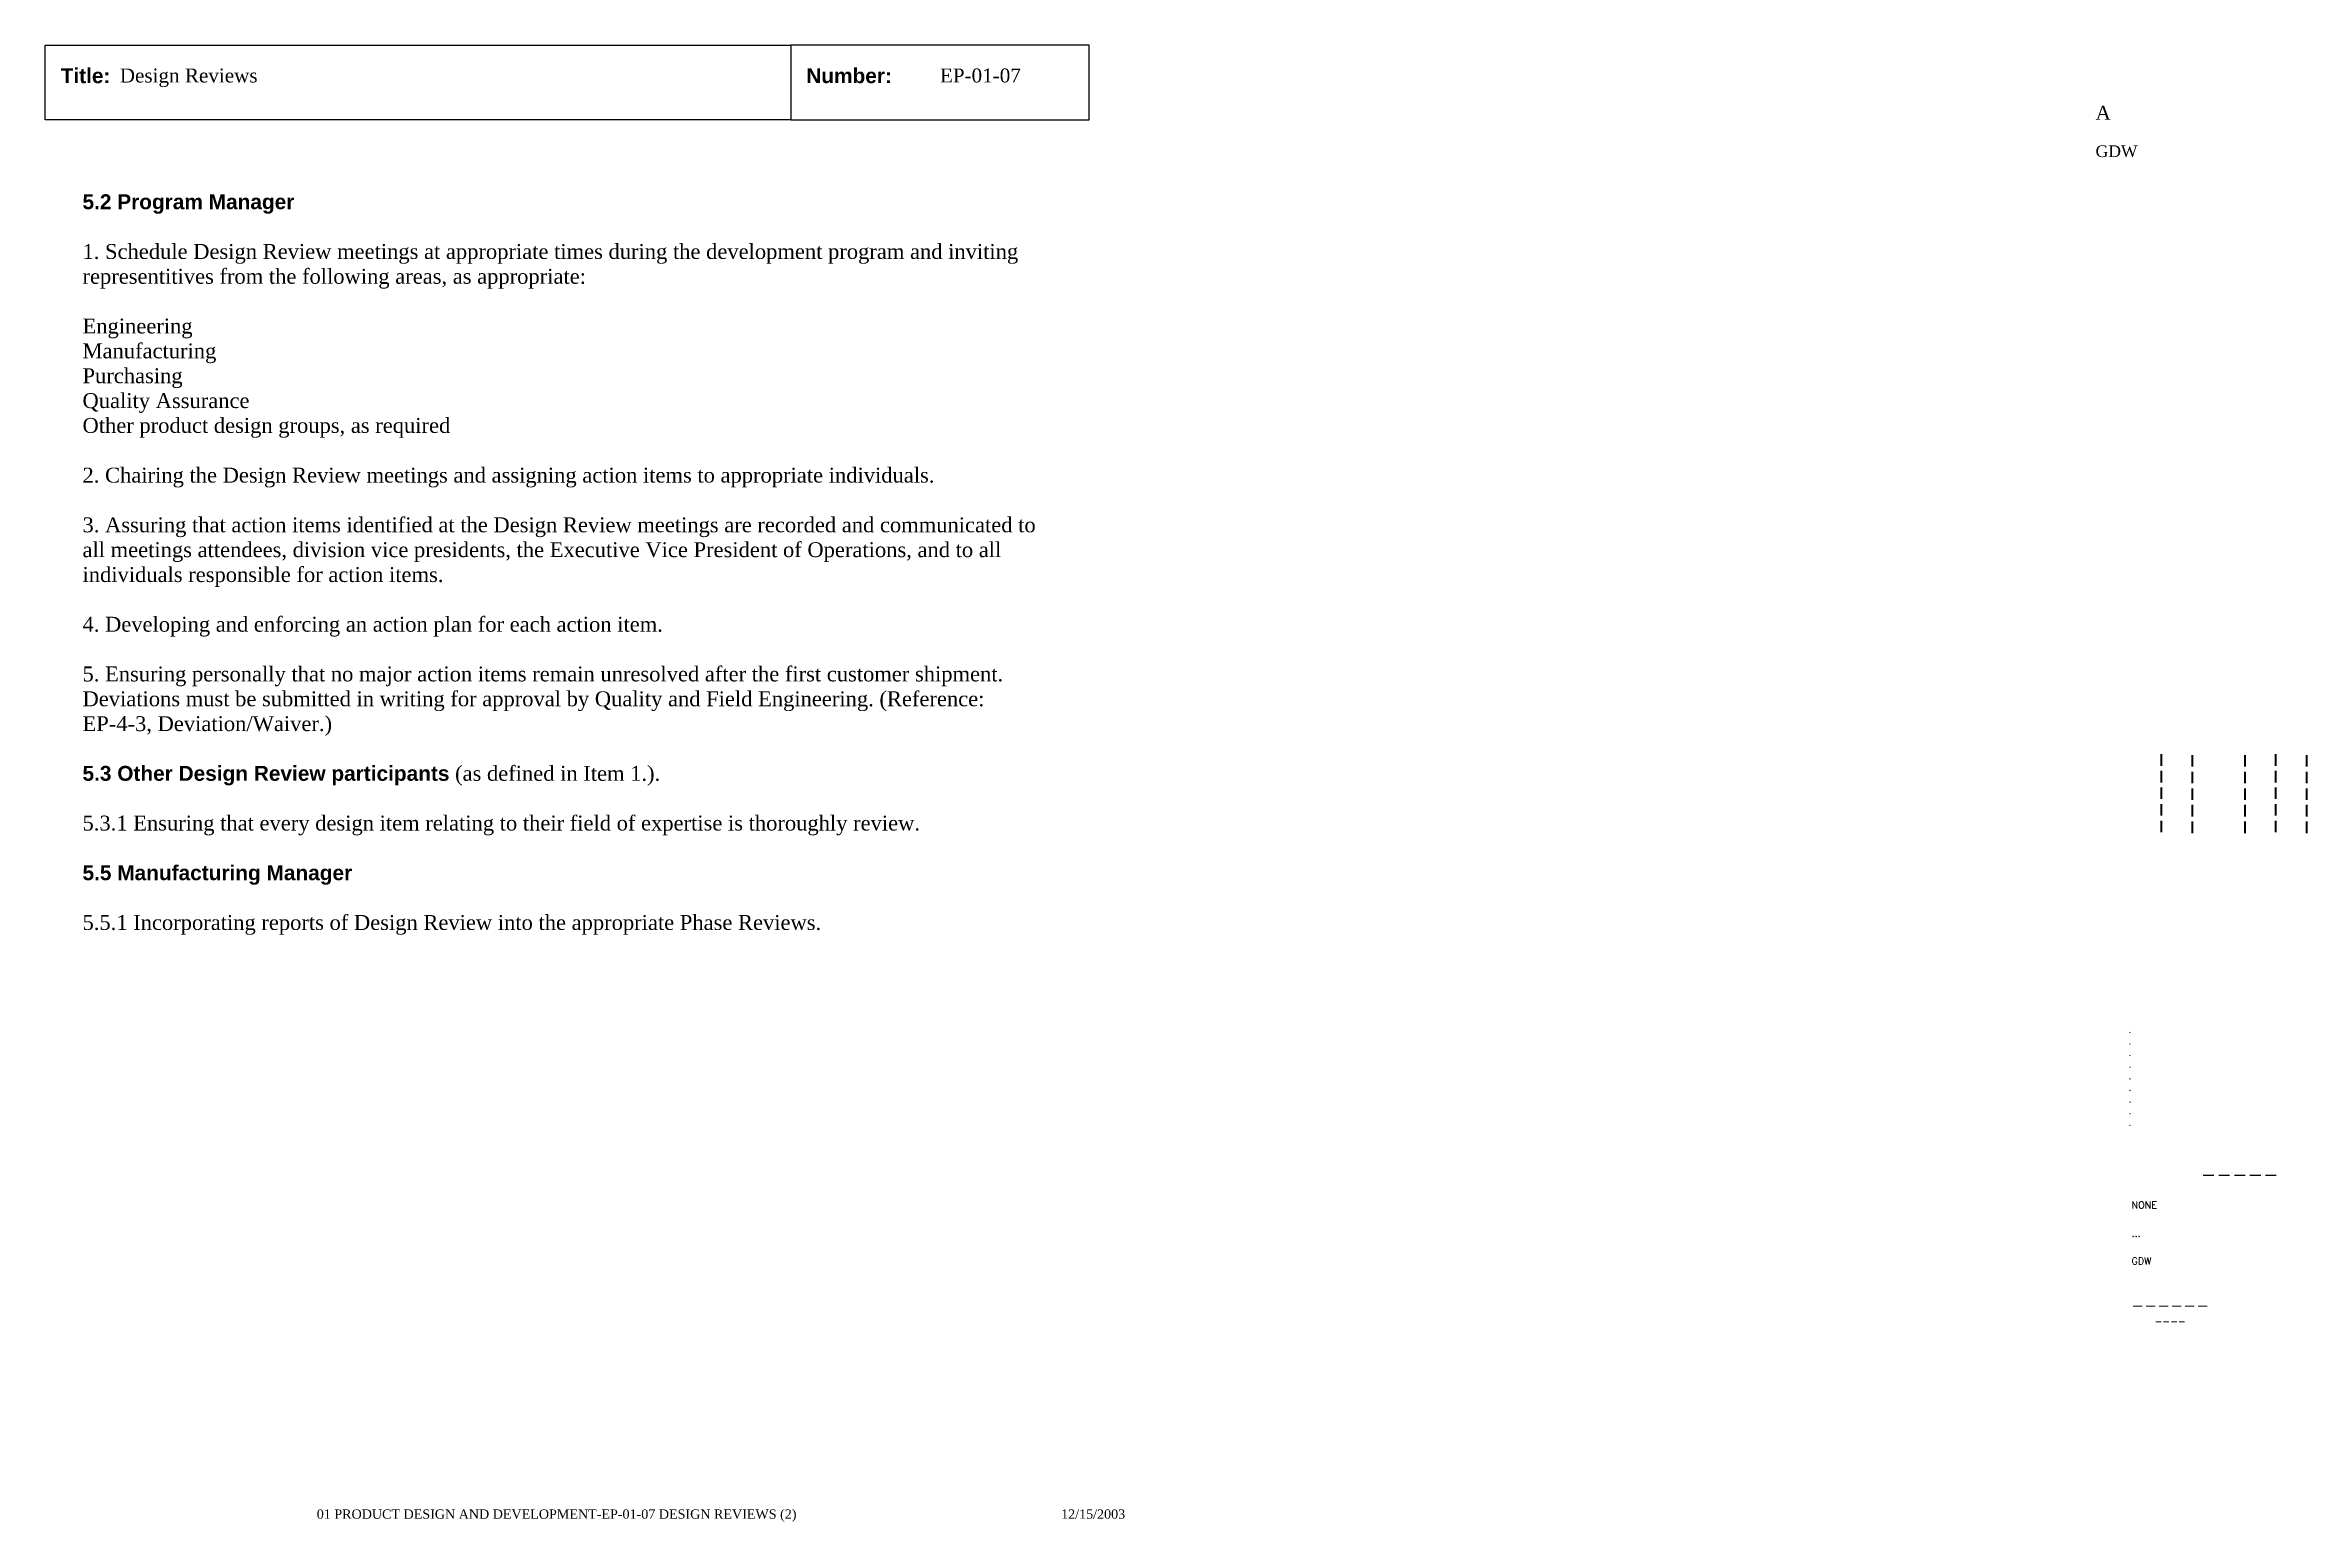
# Paper-space layout 'EP-01-07 Design Reviews (2)' of a CAD drawing. Header units: inches. Extents: x 1 to 31.3, y 0.2 to 20.
import ezdxf
from ezdxf.enums import TextEntityAlignment as Align

# ---------------------------------------------------------------- set-up
doc = ezdxf.new("R2010")
doc.units = ezdxf.units.IN
doc.header["$MEASUREMENT"] = 0
doc.layers.add('TitleBlock_Attributes', color=40, linetype='Continuous', plot=False)
doc.layers.add('TitleBlock_Atts_Print', color=1, linetype='Continuous')
doc.styles.get("Standard").update_dxf_attribs({"font": 'simplex.shx'})
doc.styles.add('style1', font='TIMES.TTF')
doc.styles.add('styleAtt', font='TIMES.TTF')
doc.styles.add('TBBIGTEXT', font='complex.shx')

# ---------------------------------------------------------------- blocks, each defined once
blk = doc.blocks.new('Test1')
at = {"layer": 'TitleBlock_Attributes', "style": 'TBBIGTEXT', "width": 0.8}
for tag, p, height in [('SideLine1', (29.492, 9.408), 0.25), ('SideLine2', (29.906, 9.396), 0.25), ('SideLine3', (30.612, 9.396), 0.25), ('SideLine4', (31.026, 9.408), 0.25), ('SideLine5', (31.44, 9.396), 0.25), ('File-Layout', (28.803, 3.641), 0.125)]:
    blk.add_attdef(tag, p, '', height=height, rotation=90, dxfattribs=at)
at = {"layer": 'TitleBlock_Attributes'}
for tag, p, height in [('REV1', (28.947, 6.754), 0.0625), ('REV2', (28.947, 6.598), 0.0625), ('REV3', (28.947, 6.442), 0.0625), ('REV4', (28.947, 6.286), 0.0625), ('REV5', (28.947, 6.13), 0.0625), ('REV6', (28.947, 5.974), 0.0625), ('REV7', (28.947, 5.818), 0.0625), ('REV8', (28.947, 5.662), 0.0625), ('REV9', (28.947, 5.506), 0.0625), ('SCALE', (28.983, 4.394), 0.0938), ('INCHARGE', (28.983, 4.016), 0.0938), ('DRW', (28.983, 3.641), 0.0938)]:
    blk.add_attdef(tag, p, '', height=height, dxfattribs=at)
at = {"layer": 'TitleBlock_Attributes', "style": 'TBBIGTEXT'}
for tag, height, p in [('PROJNUM', 0.188, (30.434, 4.761)), ('DWG_NUM', 0.156, (31.168, 4.127)), ('CUSTOMER', 0.156, (29.501, 3.017)), ('LOCATION', 0.0938, (29.501, 2.835)), ('DESC_1', 0.188, (29.501, 2.412)), ('DESC_2', 0.188, (29.501, 2.1)), ('DESC_3', 0.188, (29.501, 1.787))]:
    blk.add_attdef(tag, text='', height=height, dxfattribs=at).set_placement(p, align=Align.CENTER)
at = {"layer": 'TitleBlock_Attributes'}
blk.add_attdef('DRW_DATE', text='', height=0.0938, dxfattribs=at).set_placement((31.149, 3.648), align=Align.CENTER)

psp = doc.layouts.new('EP-01-07 Design Reviews (2)')

# ---------------------------------------------------------------- linework, layer by layer
for points in [[(1, 20), (11, 20), (11, 19), (1, 19)], [(11, 19), (15, 19), (15, 20), (11, 20)]]:
    psp.add_lwpolyline(points, close=True)

# ---------------------------------------------------------------- block references
ref = psp.add_blockref('Test1', (0, 0))
ref.add_attrib('CUSTOMER', '------', dxfattribs={"layer": 'TitleBlock_Attributes', "height": 0.1562, "style": 'TBBIGTEXT'}).set_placement((29.501, 3.017), align=Align.CENTER)
ref.add_attrib('LOCATION', '----', dxfattribs={"layer": 'TitleBlock_Attributes', "height": 0.0938, "style": 'TBBIGTEXT'}).set_placement((29.501, 2.835), align=Align.CENTER)
ref.add_attrib('DESC_1', 'Design Reviews', (2, 19.5), dxfattribs={"layer": 'TitleBlock_Atts_Print', "height": 0.1875, "style": 'styleAtt'})
ref.add_attrib('DESC_2', 'EP-01-07', (13, 19.5), dxfattribs={"layer": 'TitleBlock_Atts_Print', "height": 0.1875, "style": 'styleAtt'})
ref.add_attrib('DESC_3', 'A', (28.5, 19), dxfattribs={"layer": 'TitleBlock_Attributes', "height": 0.188, "style": 'styleAtt'})
ref.add_attrib('PROJNUM', '-----', dxfattribs={"layer": 'TitleBlock_Attributes', "height": 0.1875, "style": 'TBBIGTEXT'}).set_placement((30.434, 4.761), align=Align.CENTER)
ref.add_attrib('DWG_NUM', 'GDW', (28.5, 18.5), dxfattribs={"layer": 'TitleBlock_Attributes', "height": 0.1562, "style": 'styleAtt'})
ref.add_attrib('DRW_DATE', '12/15/2003', dxfattribs={"layer": 'TitleBlock_Atts_Print', "height": 0.125, "style": 'styleAtt'}).set_placement((15.055, 0.232), align=Align.CENTER)
ref.add_attrib('DRW', 'GDW', (28.983, 3.641), dxfattribs={"layer": 'TitleBlock_Attributes', "height": 0.0938})
ref.add_attrib('INCHARGE', '...', (28.983, 4.016), dxfattribs={"layer": 'TitleBlock_Attributes', "height": 0.0938})
ref.add_attrib('SCALE', 'NONE', (28.983, 4.394), dxfattribs={"layer": 'TitleBlock_Attributes', "height": 0.0938})
ref.add_attrib('REV1', '.', (28.947, 6.754), dxfattribs={"layer": 'TitleBlock_Attributes', "height": 0.0625})
ref.add_attrib('REV2', '.', (28.947, 6.598), dxfattribs={"layer": 'TitleBlock_Attributes', "height": 0.0625})
ref.add_attrib('REV3', '.', (28.947, 6.442), dxfattribs={"layer": 'TitleBlock_Attributes', "height": 0.0625})
ref.add_attrib('REV4', '.', (28.947, 6.286), dxfattribs={"layer": 'TitleBlock_Attributes', "height": 0.0625})
ref.add_attrib('REV5', '.', (28.947, 6.13), dxfattribs={"layer": 'TitleBlock_Attributes', "height": 0.0625})
ref.add_attrib('REV6', '.', (28.947, 5.974), dxfattribs={"layer": 'TitleBlock_Attributes', "height": 0.0625})
ref.add_attrib('REV7', '.', (28.947, 5.818), dxfattribs={"layer": 'TitleBlock_Attributes', "height": 0.0625})
ref.add_attrib('REV8', '.', (28.947, 5.662), dxfattribs={"layer": 'TitleBlock_Attributes', "height": 0.0625})
ref.add_attrib('REV9', '.', (28.947, 5.506), dxfattribs={"layer": 'TitleBlock_Attributes', "height": 0.0625})
ref.add_attrib('SideLine1', '-----', (29.492, 9.408), dxfattribs={"layer": 'TitleBlock_Attributes', "height": 0.25, "rotation": 90, "style": 'TBBIGTEXT', "width": 0.8})
ref.add_attrib('SideLine2', '-----', (29.906, 9.396), dxfattribs={"layer": 'TitleBlock_Attributes', "height": 0.25, "rotation": 90, "style": 'TBBIGTEXT', "width": 0.8})
ref.add_attrib('SideLine3', '-----', (30.612, 9.396), dxfattribs={"layer": 'TitleBlock_Attributes', "height": 0.25, "rotation": 90, "style": 'TBBIGTEXT', "width": 0.8})
ref.add_attrib('SideLine4', '-----', (31.026, 9.408), dxfattribs={"layer": 'TitleBlock_Attributes', "height": 0.25, "rotation": 90, "style": 'TBBIGTEXT', "width": 0.8})
ref.add_attrib('SideLine5', '-----', (31.44, 9.396), dxfattribs={"layer": 'TitleBlock_Attributes', "height": 0.25, "rotation": 90, "style": 'TBBIGTEXT', "width": 0.8})
ref.add_attrib('File-Layout', '01 PRODUCT DESIGN AND DEVELOPMENT-EP-01-07 DESIGN REVIEWS (2)', dxfattribs={"layer": 'TitleBlock_Atts_Print', "height": 0.125, "style": 'styleAtt'}).set_placement((7.859, 0.232), align=Align.CENTER)

# ---------------------------------------------------------------- texts
at = {"color": 5, "char_height": 0.2, "width": 2, "attachment_point": 1, "line_spacing_factor": 1.5, "style": 'style1'}
for s, insert in [('{\\fArial|b1|i0|c0|p34;Title:}', (1.207, 19.691)), ('{\\fArial|b1|i0|c0|p34;Number:}', (11.207, 19.691))]:
    psp.add_mtext(s, dxfattribs=dict(at, insert=insert))
at = {"color": 5, "insert": (1.5, 18), "char_height": 0.2, "width": 13, "attachment_point": 1, "style": 'style1'}
psp.add_mtext('{\\fArial|b1|i0|c0|p34;5.2 Program Manager\\P\\P}1. Schedule Design Review meetings at appropriate times during the development program and inviting representitives from the following areas, as appropriate:\\P\\PEngineering\\PManufacturing\\PPurchasing\\PQuality Assurance\\POther product design groups, as required\\P\\P2. Chairing the Design Review meetings and assigning action items to appropriate individuals.\\P\\P3. Assuring that action items identified at the Design Review meetings are recorded and communicated to all meetings attendees, division vice presidents, the Executive Vice President of Operations, and to all individuals responsible for action items.\\P\\P4. Developing and enforcing an action plan for each action item.\\P\\P5. Ensuring personally that no major action items remain unresolved after the first customer shipment. Deviations must be submitted in writing for approval by Quality and Field Engineering. (Reference: EP-4-3, Deviation/Waiver.)\\P\\P{\\fArial|b1|i0|c0|p34;5.3 Other Design Review participants} (as defined in Item 1.).\\P\\P5.3.1 Ensuring that every design item relating to their field of expertise is thoroughly review.\\P\\P{\\fArial|b1|i0|c0|p34;5.5 Manufacturing Manager\\P\\P}5.5.1 Incorporating reports of Design Review into the appropriate Phase Reviews.', dxfattribs=at)

doc.saveas('drawing.dxf')
